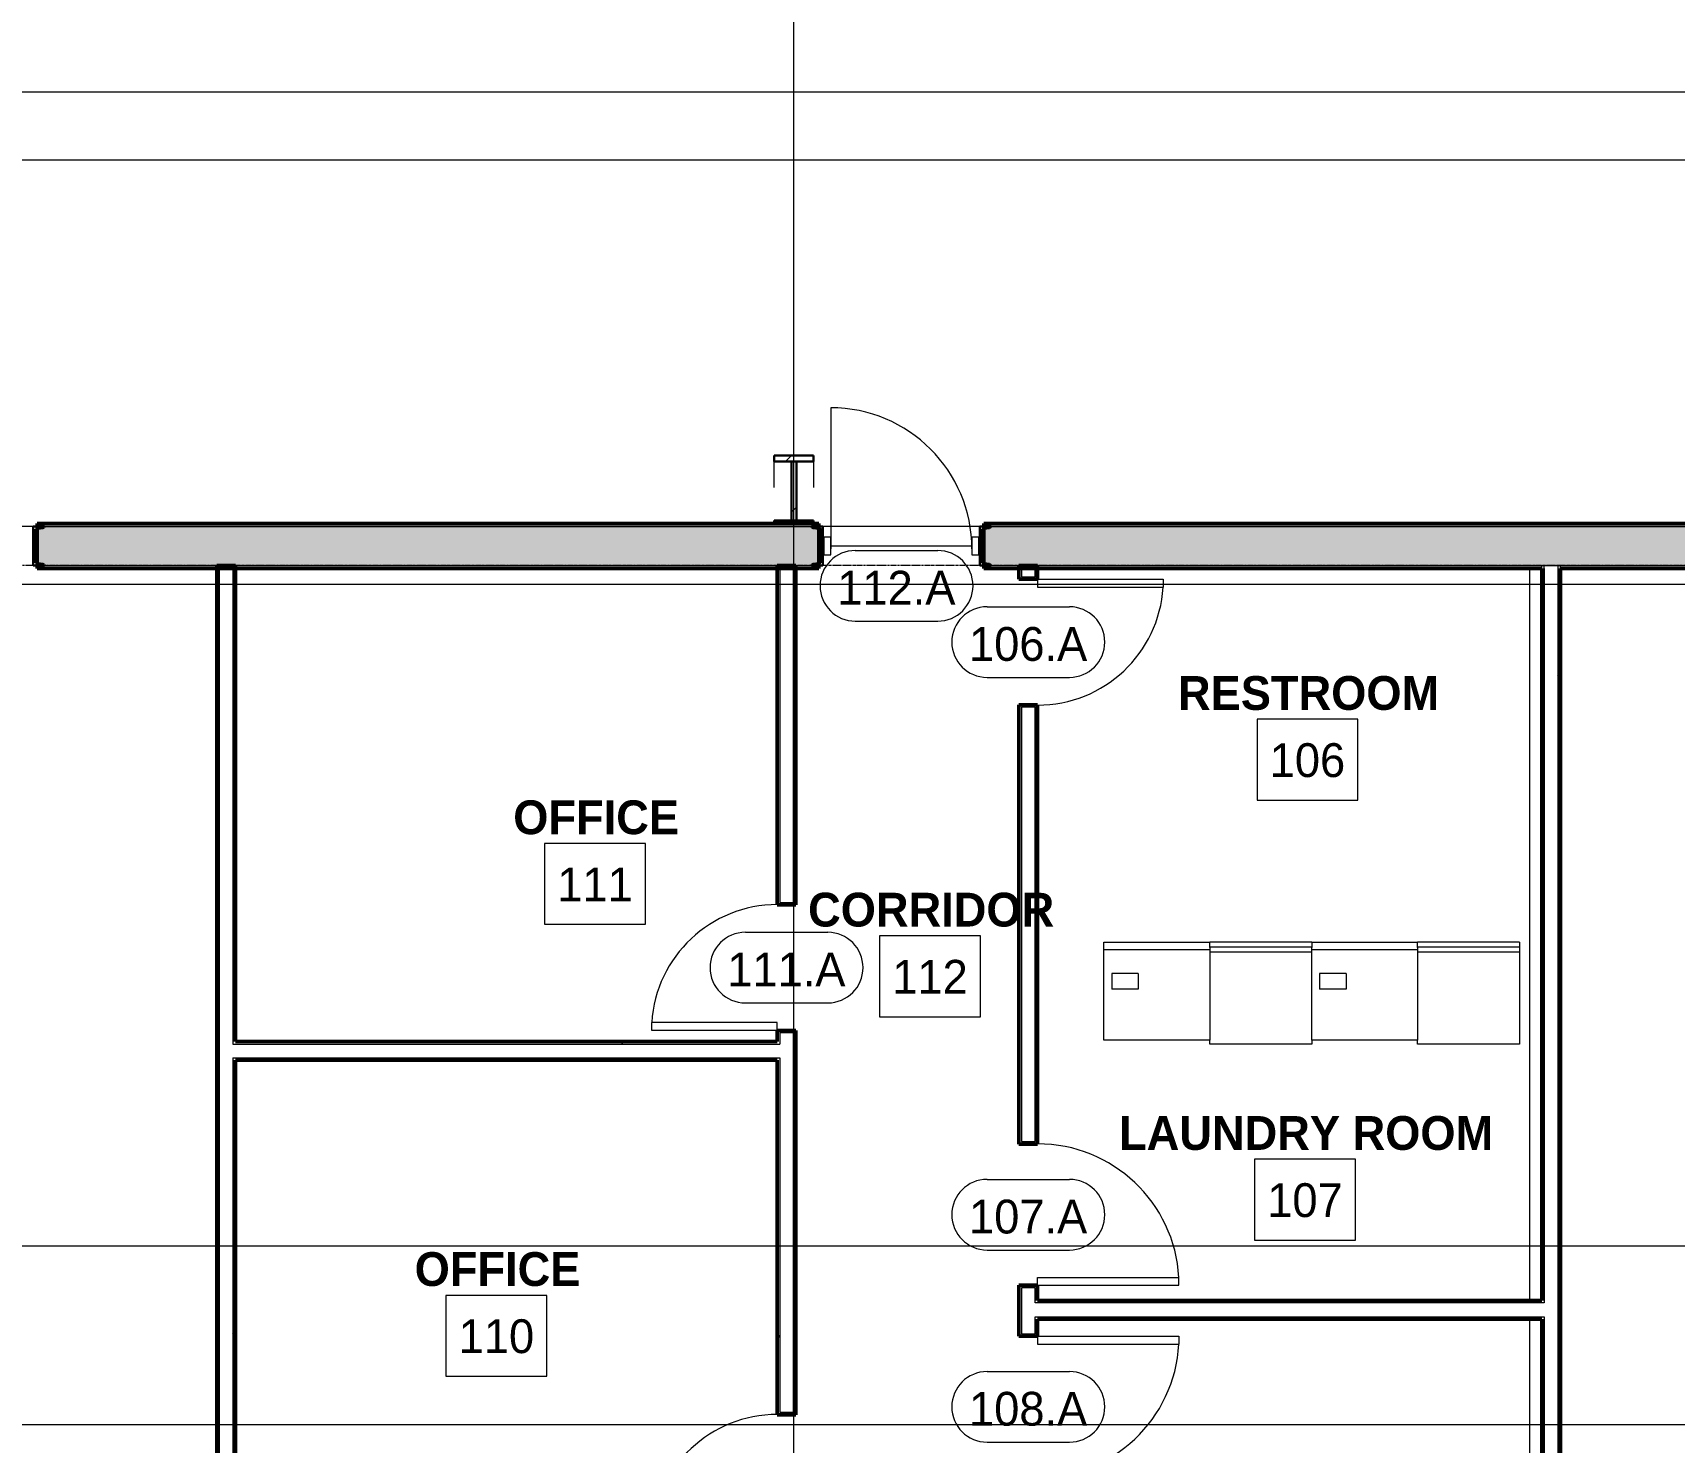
# Model space of a CAD drawing. Header units: inches. Extents: x 15537 to 31673, y -30778 to -16067.
# Drawn here: x 24918.4 to 25336.8, y -22593.1 to -22233.7 of the extents above; entities that cross this region are included whole.
import ezdxf

# ---------------------------------------------------------------- set-up
doc = ezdxf.new("R2010")
doc.units = ezdxf.units.IN
doc.header["$MEASUREMENT"] = 0
doc.linetypes.add('Grid Line 1_2_', pattern=[0.875, 0.5, -0.125, 0.125, -0.125])
for name, color, linetype, lineweight in [('A-AREA', 32, 'Continuous', 9), ('A-AREA-IDEN', 2, 'Continuous', 9), ('A-DOOR', 31, 'Continuous', 13), ('A-DOOR-IDEN', 31, 'Continuous', 9), ('A-FLOR', 192, 'Continuous', 13), ('A-GLAZ-CWMG', 51, 'Continuous', 9), ('A-WALL', 113, 'Continuous', 13), ('A-WALL-PATT', 111, 'Continuous', 50), ('G-ANNO-SYMB', 111, 'Continuous', 9), ('I-WALL', 2, 'Continuous', 13), ('P-SANR-FIXT', 6, 'Continuous', 9), ('Q-SPCQ', 91, 'Continuous', 9), ('S-BEAM', 12, 'Continuous', 9), ('S-COLS', 52, 'Continuous', 9), ('S-GRID', 1, 'Continuous', 9)]:
    doc.layers.add(name, color=color, linetype=linetype, lineweight=lineweight)
doc.styles.add('Century Gothic', font='GOTHIC.TTF', dxfattribs={"height": 8.622671})
doc.styles.add('Century Gothic_B', font='GOTHICB.TTF', dxfattribs={"height": 8.616719})
pattern_1 = [(0, (0, 0), (30.72, 7.68), [1.267, -21.773, 1.267, -21.773, -122.88]), (0, (0, 0), (30.72, 7.68), [-46.08, 1.267, -44.813, 1.267, -21.773, -53.76]), (0, (0, 0), (30.72, 7.68), [-115.2, 1.267, -14.093, 1.267, -37.133]), (120, (11.52, 3.84), (-22.0110751, 22.7643004), [1.267, -21.773, 1.267, -21.773, -122.88]), (120, (11.52, 3.84), (-22.0110751, 22.7643004), [-46.08, 1.267, -44.813, 1.267, -21.773, -53.76]), (120, (11.52, 3.84), (-22.0110751, 22.7643004), [-115.2, 1.267, -14.093, 1.267, -37.133]), (240, (15.36, 19.2), (-8.7089249, -30.4443004), [1.267, -21.773, 1.267, -21.773, -122.88]), (240, (15.36, 19.2), (-8.7089249, -30.4443004), [-46.08, 1.267, -44.813, 1.267, -21.773, -53.76]), (240, (15.36, 19.2), (-8.7089249, -30.4443004), [-115.2, 1.267, -14.093, 1.267, -37.133])]
pattern_2 = [(225, (25112.39, -22360.053), (9.503515, -9.503515), []), (225, (25112.39, -22374.453), (9.503515, -9.503515), [])]
pattern_3 = [(45, (0, 0), (-9.503515, 9.503515), []), (45, (0, 14.4), (-9.503515, 9.503515), [])]

# ---------------------------------------------------------------- blocks, each defined once
blk = doc.blocks.new('Single-Flush - 32_ x 84_-460923-First Floor Plan - Enlarged')
at = {"layer": 'A-DOOR', "lineweight": 20}
for p, q in [((14, -2.37), (14, -34.38)), ((16, -2.37), (14, -2.37)), ((16, -2.37), (16, -34.38)), ((16, -34.38), (14, -34.38))]:
    blk.add_line(p, q, dxfattribs=at)
at = {"layer": 'A-DOOR', "lineweight": 9}
blk.add_arc((16, -2.37), 32.07, 180, 266.4241, dxfattribs=at)
blk = doc.blocks.new('Single-Flush - 36_ x 84_-1318898-First Floor Plan - Enlarged')
at = {"layer": 'A-DOOR', "lineweight": 20}
for p, q in [((16, 2.37), (16, 38.39)), ((18, 38.39), (16, 38.39)), ((18, 2.37), (18, 38.39)), ((18, 2.37), (16, 2.37))]:
    blk.add_line(p, q, dxfattribs=at)
at = {"layer": 'A-DOOR', "lineweight": 9}
blk.add_arc((18, 2.37), 36.07, 93.1789, 180, dxfattribs=at)
blk = doc.blocks.new('Single-Flush - 36_ x 84_-1318909-First Floor Plan - Enlarged')
at = {"layer": 'A-DOOR', "lineweight": 20}
for p, q in [((16, -2.37), (16, -38.39)), ((18, -2.37), (16, -2.37)), ((18, -2.37), (18, -38.39)), ((18, -38.39), (16, -38.39))]:
    blk.add_line(p, q, dxfattribs=at)
at = {"layer": 'A-DOOR', "lineweight": 9}
blk.add_arc((18, -2.37), 36.07, 180, 266.8211, dxfattribs=at)
blk = doc.blocks.new('Washing Machine - 26_x26_ - Private-670433-First Floor Plan - Enlarged')
at = {"layer": 'P-SANR-FIXT'}
for p, q in [((0, 13), (1.31, 13)), ((0, 13), (0, -13)), ((1.31, 13), (2.59, 13)), ((1.31, 13), (1.31, -13)), ((2.59, 13), (26, 13)), ((2.59, 13), (2.59, -13)), ((26, 13), (26, -13)), ((1.31, -13), (0, -13)), ((1.41, -13), (1.31, -13)), ((26, -13), (25, -13))]:
    blk.add_line(p, q, dxfattribs=at)
blk = doc.blocks.new('Dryer - 27_ x 25_ x 35_-670434-First Floor Plan - Enlarged')
at = {"layer": 'Q-SPCQ'}
for p, q in [((1.42, 0.11), (28.42, 0.11)), ((1.42, -23.48), (1.42, 0.11)), ((28.42, 0.11), (28.42, -23.48)), ((19.67, -12.89), (26.42, -12.89)), ((19.67, -16.89), (19.67, -12.89)), ((26.42, -16.89), (26.42, -12.89)), ((19.67, -16.89), (26.42, -16.89)), ((1.42, -22.89), (28.42, -22.89)), ((28.42, -24.89), (1.42, -24.89))]:
    blk.add_line(p, q, dxfattribs=at)
blk = doc.blocks.new('Washing Machine - 26_x26_ - Private-V9-First Floor Plan - Enlarged')
at = {"layer": 'P-SANR-FIXT'}
for p, q in [((0, 13), (1.31, 13)), ((0, 13), (0, -13)), ((1.31, 13), (1.41, 13)), ((1.31, 13), (1.31, -13)), ((2.59, 13), (2.59, -13)), ((25, 13), (26, 13)), ((26, 13), (26, -13)), ((1.31, -13), (0, -13)), ((1.41, -13), (1.31, -13)), ((26, -13), (25, -13))]:
    blk.add_line(p, q, dxfattribs=at)
blk = doc.blocks.new('Dryer - 27_ x 25_ x 35_-V10-First Floor Plan - Enlarged')
at = {"layer": 'Q-SPCQ'}
for p, q in [((1.42, 0.11), (28.42, 0.11)), ((1.42, -23.48), (1.42, 0.11)), ((28.42, 0.11), (28.42, -24.89)), ((19.67, -12.89), (26.42, -12.89)), ((19.67, -16.89), (19.67, -12.89)), ((26.42, -16.89), (26.42, -12.89)), ((19.67, -16.89), (26.42, -16.89)), ((1.42, -22.89), (28.42, -22.89)), ((28.42, -24.89), (1.42, -24.89))]:
    blk.add_line(p, q, dxfattribs=at)
blk = doc.blocks.new('columns and girder2 - one-V24-First Floor Plan - Enlarged')
at = {"layer": 'S-BEAM'}
h = blk.add_hatch(dxfattribs=at)
h.set_pattern_fill('FP_28', color=256, style=0, pattern_type=2)
h.set_pattern_definition(pattern_2)
h.paths.add_polyline_path([(0, -1.25), (-5, -1.25), (-5, -2), (5, -2), (5, -1.25)], flags=0)
h.paths.add_polyline_path([(5, -17.03), (-5, -17.03), (-5, -18.55), (5, -18.55)], flags=0)
h.paths.add_polyline_path([(-5, -1204.89), (-5, -1206.4), (5, -1206.4), (5, -1204.89)], flags=0)
h.paths.add_polyline_path([(-5, -1224.25), (-5, -1225), (5, -1225), (5, -1224.25)], flags=0)
h = blk.add_hatch(dxfattribs=at)
h.set_pattern_fill('FP_28', color=256, style=0, pattern_type=2)
h.set_pattern_definition(pattern_2)
h.paths.add_polyline_path([(0.62, -2), (-0.63, -2), (-0.63, -17.03), (0.62, -17.03)], flags=0)
h.paths.add_polyline_path([(0.62, -1206.4), (-0.63, -1206.4), (-0.63, -1224.25), (0.62, -1224.25)], flags=0)
at = {"layer": 'S-BEAM', "lineweight": 30}
for p, q in [((-5, -1.24), (-5, -2)), ((-5, -2), (5, -2)), ((0.62, -2), (-0.63, -2)), ((-0.63, -2), (-0.63, -17.03)), ((0.62, -17.03), (0.62, -2)), ((5, -2), (5, -1.25)), ((5, -17.03), (-5, -17.03)), ((-5, -17.03), (-5, -18.55)), ((-5, -18.55), (5, -18.55)), ((-0.63, -17.03), (0.62, -17.03)), ((5, -18.55), (5, -17.03))]:
    blk.add_line(p, q, dxfattribs=at)
at = {"layer": 'S-BEAM'}
for p, q in [((-5, -17.03), (-5, -10.42)), ((5, -10.42), (5, -17.03))]:
    blk.add_line(p, q, dxfattribs=at)
blk = doc.blocks.new('Door_Single_Storefront - one-1371408-First Floor Plan - Enlarged')
at = {"layer": 'A-DOOR'}
blk.add_line((-18, 36), (-18, 0), dxfattribs=at)
blk.add_arc((-18, 0), 36, 360, 90, dxfattribs=at)
blk = doc.blocks.new('Rectangular Mullion - Interior 1_75_ x 4_5_-1317096-First Floor Plan - Enlarged')
at = {"layer": 'A-GLAZ-CWMG', "lineweight": 20}
for p, q in [((-1.75, 1.5), (0, 1.5)), ((-1.75, -3), (-1.75, 1.5)), ((0, 1.5), (0, -3)), ((0, -3), (-1.75, -3))]:
    blk.add_line(p, q, dxfattribs=at)
blk = doc.blocks.new('Rectangular Mullion - Interior 1_75_ x 4_5_-1317097-First Floor Plan - Enlarged')
at = {"layer": 'A-GLAZ-CWMG', "lineweight": 20}
for p, q in [((0, 1.5), (-1.75, 1.5)), ((-1.75, 1.5), (-1.75, -3)), ((0, -3), (0, 1.5)), ((-1.75, -3), (0, -3))]:
    blk.add_line(p, q, dxfattribs=at)
blk = doc.blocks.new('Door Tag - Door Tag-4658-First Floor Plan - Enlarged')
at = {"layer": 'A-DOOR-IDEN', "color": 153}
for p, q in [((-0.109375, 0.09375), (0.109375, 0.09375)), ((-0.109375, -0.09375), (0.109375, -0.09375))]:
    blk.add_line(p, q, dxfattribs=at)
for centre, start, end in [((-0.109375, 0), 90, 270), ((0.109375, 0), 270, 90)]:
    blk.add_arc(centre, 0.09375, start, end, dxfattribs=at)

msp = doc.modelspace()

# ---------------------------------------------------------------- hatches: boundary and pattern name
at = {"layer": 'A-WALL-PATT', "lineweight": 9}
h = msp.add_hatch(dxfattribs=at)
h.set_pattern_fill('FP_14', color=256, style=0, pattern_type=2)
h.set_pattern_definition([(161.57, (0.48, 0.48), (-3.839953776, -1.544e-05), [0, -27.322, 3.034, 0]), (18.43, (-0.48, 0.48), (-3.839953776, 1.544e-05), [0, -27.322, 3.034, 0]), (108.43, (0.48, 0.48), (1.919622, -9.60052459), [9.106, -21.25]), (71.57, (-0.48, 0.48), (1.919622, 9.60052459), [9.106, -21.25])])
h.paths.add_polyline_path([(25739.51523, -22369.55281), (25739.51523, -22359.55281), (25562.76523, -22359.55281), (25562.76523, -22369.55281), (25610.65004, -22369.55281)], flags=0)
h.paths.add_polyline_path([(25482.26523, -22369.55281), (25482.26523, -22359.55281), (25160.76523, -22359.55281), (25160.76523, -22369.55281), (25307.76523, -22369.55281)], flags=0)
h.paths.add_polyline_path([(25118.76523, -22369.55281), (25118.76523, -22359.55281), (24919.51523, -22359.55281), (24919.51523, -22369.55281), (24927.20856, -22369.55281)], flags=0)
h.paths.add_polyline_path([(24842.89023, -22369.55281), (24842.89023, -22359.55281), (24630.01523, -22359.55281), (24630.01523, -22369.55281), (24756.34706, -22369.55281)], flags=0)
h.paths.add_polyline_path([(22799.39023, -22369.55281), (22799.39023, -22359.55281), (22781.38923, -22359.55281), (22781.38923, -22369.55281)], flags=0)
h = msp.add_hatch(dxfattribs=at)
h.set_pattern_fill('FP_13', color=256, style=0, pattern_type=2)
h.set_pattern_definition(pattern_1)
h.paths.add_polyline_path([(24965.26523, -22787.30281), (24965.89023, -22787.30281), (24965.89023, -22370.17781), (24969.39023, -22370.17781), (24969.39023, -22369.55281), (24965.26523, -22369.55281), (24965.26523, -22786.55281)], flags=0)
h = msp.add_hatch(dxfattribs=at)
h.set_pattern_fill('FP_13', color=256, style=0, pattern_type=2)
h.set_pattern_definition(pattern_1)
h.paths.add_polyline_path([(24970.01523, -22787.30281), (24970.01523, -22627.05281), (24969.39023, -22627.05281), (24969.39023, -22787.30281)], flags=0)
h.paths.add_polyline_path([(24969.39023, -22623.55281), (24970.01523, -22623.55281), (24970.01523, -22495.05281), (24969.39023, -22495.05281)], flags=0)
h.paths.add_polyline_path([(24970.01523, -22491.55281), (24970.01523, -22369.55281), (24969.39023, -22369.55281), (24969.39023, -22491.55281)], flags=0)
h = msp.add_hatch(dxfattribs=at)
h.set_pattern_fill('FP_13', color=256, style=0, pattern_type=2)
h.set_pattern_definition(pattern_1)
h.paths.add_polyline_path([(25108.14023, -22622.92781), (25108.76523, -22622.92781), (25108.76523, -22618.67781), (25110.51523, -22618.67781), (25110.51523, -22618.05281), (25108.14023, -22618.05281)], flags=0)
h.paths.add_polyline_path([(25110.51523, -22586.05281), (25110.51523, -22585.42781), (25108.76523, -22585.42781), (25108.76523, -22495.05281), (25108.14023, -22495.05281), (25108.14023, -22586.05281)], flags=0)
h.paths.add_polyline_path([(25108.14023, -22491.55281), (25108.76523, -22491.55281), (25108.76523, -22488.67781), (25110.51523, -22488.67781), (25110.51523, -22488.05281), (25108.14023, -22488.05281), (25108.14023, -22490.92781)], flags=0)
h.paths.add_polyline_path([(25108.14023, -22456.05281), (25110.51523, -22456.05281), (25110.51523, -22455.42781), (25108.76523, -22455.42781), (25108.76523, -22369.55281), (25108.14023, -22369.55281), (25108.14023, -22383.2973)], flags=0)
h = msp.add_hatch(dxfattribs=at)
h.set_pattern_fill('FP_13', color=256, style=0, pattern_type=2)
h.set_pattern_definition(pattern_1)
h.paths.add_polyline_path([(25112.89023, -22622.92781), (25112.89023, -22618.05281), (25110.51523, -22618.05281), (25110.51523, -22618.67781), (25112.26523, -22618.67781), (25112.26523, -22622.92781)], flags=0)
h.paths.add_polyline_path([(25112.89023, -22586.05281), (25112.89023, -22488.05281), (25110.51523, -22488.05281), (25110.51523, -22488.67781), (25112.26523, -22488.67781), (25112.26523, -22585.42781), (25110.51523, -22585.42781), (25110.51523, -22586.05281)], flags=0)
h.paths.add_polyline_path([(25110.51523, -22456.05281), (25112.89023, -22456.05281), (25112.89023, -22369.55281), (25108.76523, -22369.55281), (25108.76523, -22370.17781), (25112.26523, -22370.17781), (25112.26523, -22455.42781), (25110.51523, -22455.42781)], flags=0)
h = msp.add_hatch(dxfattribs=at)
h.set_pattern_fill('FP_13', color=256, style=0, pattern_type=2)
h.set_pattern_definition(pattern_1)
h.paths.add_polyline_path([(25169.76523, -22787.30281), (25170.39023, -22787.30281), (25170.39023, -22627.05281), (25169.76523, -22627.05281), (25169.76523, -22786.55281)], flags=0)
h.paths.add_polyline_path([(25169.76523, -22623.55281), (25170.39023, -22623.55281), (25170.39023, -22602.67781), (25172.14023, -22602.67781), (25172.14023, -22602.05281), (25169.76523, -22602.05281), (25169.76523, -22622.92781)], flags=0)
h.paths.add_polyline_path([(25172.14023, -22566.05281), (25172.14023, -22565.42781), (25170.39023, -22565.42781), (25170.39023, -22553.67781), (25172.14023, -22553.67781), (25172.14023, -22553.05281), (25169.76523, -22553.05281), (25169.76523, -22566.05281)], flags=0)
h.paths.add_polyline_path([(25172.14023, -22517.05281), (25172.14023, -22516.42781), (25170.39023, -22516.42781), (25170.39023, -22405.67781), (25172.14023, -22405.67781), (25172.14023, -22405.05281), (25169.76523, -22405.05281), (25169.76523, -22517.05281)], flags=0)
h.paths.add_polyline_path([(25172.14023, -22373.05281), (25172.14023, -22372.42781), (25170.39023, -22372.42781), (25170.39023, -22369.55281), (25169.76523, -22369.55281), (25169.76523, -22373.05281)], flags=0)
h = msp.add_hatch(dxfattribs=at)
h.set_pattern_fill('FP_13', color=256, style=0, pattern_type=2)
h.set_pattern_definition(pattern_1)
h.paths.add_polyline_path([(25173.89023, -22787.30281), (25174.51523, -22787.30281), (25174.51523, -22602.05281), (25172.14023, -22602.05281), (25172.14023, -22602.67781), (25173.89023, -22602.67781), (25173.89023, -22786.55281)], flags=0)
h.paths.add_polyline_path([(25174.51523, -22566.05281), (25174.51523, -22561.05281), (25173.89023, -22561.05281), (25173.89023, -22565.42781), (25172.14023, -22565.42781), (25172.14023, -22566.05281)], flags=0)
h.paths.add_polyline_path([(25173.89023, -22557.55281), (25174.51523, -22557.55281), (25174.51523, -22553.05281), (25172.14023, -22553.05281), (25172.14023, -22553.67781), (25173.89023, -22553.67781)], flags=0)
h.paths.add_polyline_path([(25174.51523, -22517.05281), (25174.51523, -22405.05281), (25172.14023, -22405.05281), (25172.14023, -22405.67781), (25173.89023, -22405.67781), (25173.89023, -22516.42781), (25172.14023, -22516.42781), (25172.14023, -22517.05281)], flags=0)
h.paths.add_polyline_path([(25172.14023, -22373.05281), (25174.51523, -22373.05281), (25174.51523, -22369.55281), (25170.39023, -22369.55281), (25170.39023, -22370.17781), (25173.89023, -22370.17781), (25173.89023, -22372.42781), (25172.14023, -22372.42781)], flags=0)
h = msp.add_hatch(dxfattribs=at)
h.set_pattern_fill('FP_13', color=256, style=0, pattern_type=2)
h.set_pattern_definition(pattern_1)
h.paths.add_polyline_path([(25303.01523, -22787.30281), (25303.64023, -22787.30281), (25303.64023, -22561.05281), (25303.01523, -22561.05281), (25303.01523, -22786.55281)], flags=0)
h.paths.add_polyline_path([(25303.01523, -22557.55281), (25303.64023, -22557.55281), (25303.64023, -22369.55281), (25303.01523, -22369.55281), (25303.01523, -22556.92781)], flags=0)
h = msp.add_hatch(dxfattribs=at)
h.set_pattern_fill('FP_13', color=256, style=0, pattern_type=2)
h.set_pattern_definition(pattern_1)
h.paths.add_polyline_path([(25307.76523, -22787.30281), (25307.76523, -22369.55281), (25307.14023, -22369.55281), (25307.14023, -22787.30281)], flags=0)
h = msp.add_hatch(dxfattribs=at)
h.set_pattern_fill('FP_13', color=256, style=0, pattern_type=2)
h.set_pattern_definition(pattern_1)
h.paths.add_polyline_path([(25108.14023, -22491.55281), (25108.14023, -22490.92781), (24970.01523, -22490.92781), (24970.01523, -22491.55281)], flags=0)
h = msp.add_hatch(dxfattribs=at)
h.set_pattern_fill('FP_13', color=256, style=0, pattern_type=2)
h.set_pattern_definition(pattern_1)
h.paths.add_polyline_path([(25303.01523, -22557.55281), (25303.01523, -22556.92781), (25174.51523, -22556.92781), (25174.51523, -22557.55281), (25268.9293, -22557.55281)], flags=0)
h = msp.add_hatch(dxfattribs=at)
h.set_pattern_fill('FP_13', color=256, style=0, pattern_type=2)
h.set_pattern_definition(pattern_1)
h.paths.add_polyline_path([(25174.51523, -22561.67781), (25303.01523, -22561.67781), (25303.01523, -22561.05281), (25174.51523, -22561.05281)], flags=0)
at = {"layer": 'S-COLS'}
h = msp.add_hatch(dxfattribs=at)
h.set_pattern_fill('FP_11', color=256, style=0, pattern_type=2)
h.set_pattern_definition(pattern_3)
h.paths.add_polyline_path([(24921.40523, -22369.55281), (24921.27752, -22369.24451), (24920.96923, -22369.11681), (24919.04123, -22368.81145), (24919.04123, -22360.29418), (24920.96923, -22359.98881), (24921.27752, -22359.86111), (24921.40523, -22359.55281), (24918.51523, -22359.55281), (24918.51523, -22369.55281)], flags=0)
h = msp.add_hatch(dxfattribs=at)
h.set_pattern_fill('FP_11', color=256, style=0, pattern_type=2)
h.set_pattern_definition(pattern_3)
h.paths.add_polyline_path([(25119.76523, -22369.55281), (25119.76523, -22359.55281), (25116.87523, -22359.55281), (25117.00293, -22359.86111), (25117.31123, -22359.98881), (25119.23923, -22360.29418), (25119.23923, -22368.81145), (25117.31123, -22369.11681), (25117.00293, -22369.24451), (25116.87523, -22369.55281)], flags=0)
h = msp.add_hatch(dxfattribs=at)
h.set_pattern_fill('FP_11', color=256, style=0, pattern_type=2)
h.set_pattern_definition(pattern_3)
h.paths.add_polyline_path([(25162.65523, -22369.55281), (25162.52752, -22369.24451), (25162.21923, -22369.11681), (25160.29123, -22368.81145), (25160.29123, -22360.29418), (25162.21923, -22359.98881), (25162.52752, -22359.86111), (25162.65523, -22359.55281), (25159.76523, -22359.55281), (25159.76523, -22369.55281)], flags=0)

# ---------------------------------------------------------------- linework, layer by layer
at = {"layer": 'A-AREA'}
for p, q in [((25118.76523, -22364.55281), (25119.23923, -22364.55281)), ((25119.76523, -22364.55281), (25120.01523, -22364.55281)), ((25121.76523, -22364.55281), (25157.76523, -22364.55281)), ((25159.51523, -22364.55281), (25159.76523, -22364.55281)), ((25160.29123, -22364.55281), (25160.76523, -22364.55281)), ((25299.89023, -22370.30281), (25299.89023, -22556.92781)), ((25299.89023, -22561.67781), (25299.89023, -22786.55281))]:
    msp.add_line(p, q, dxfattribs=at)
at = {"layer": 'A-AREA-IDEN', "flags": 128}
for points in [[(25230.4433, -22408.746), (25230.4433, -22429.31743), (25256.1533, -22429.31743), (25256.1533, -22408.746)], [(25048.83457, -22440.43888), (25048.83457, -22461.0103), (25074.54457, -22461.0103), (25074.54457, -22440.43888)], [(25134.23695, -22463.98891), (25134.23695, -22484.56034), (25159.94695, -22484.56034), (25159.94695, -22463.98891)], [(25229.8133, -22520.93474), (25229.8133, -22541.50616), (25255.5233, -22541.50616), (25255.5233, -22520.93474)], [(25023.70705, -22555.62761), (25023.70705, -22576.19903), (25049.41705, -22576.19903), (25049.41705, -22555.62761)]]:
    msp.add_lwpolyline(points, close=True, dxfattribs=at)
at = {"layer": 'A-FLOR'}
msp.add_line((24603.39023, -22266.05281), (26271.39023, -22266.05281), dxfattribs=at)
at = {"layer": 'A-WALL'}
for p, q in [((24919.51523, -22359.55281), (25118.76523, -22359.55281)), ((25160.76523, -22359.55281), (25482.26523, -22359.55281)), ((24919.51523, -22369.55281), (25118.76523, -22369.55281)), ((24969.39023, -22370.17781), (24965.89023, -22370.17781)), ((24965.89023, -22370.17781), (24965.89023, -22787.30281)), ((24969.39023, -22370.17781), (24969.39023, -22491.55281)), ((25112.26523, -22370.17781), (25108.76523, -22370.17781)), ((25108.76523, -22370.17781), (25108.76523, -22455.42781)), ((25112.26523, -22455.42781), (25112.26523, -22370.17781)), ((25160.76523, -22369.55281), (25482.26523, -22369.55281)), ((25170.39023, -22370.17781), (25173.89023, -22370.17781)), ((25170.39023, -22370.17781), (25170.39023, -22372.42781)), ((25173.89023, -22372.42781), (25173.89023, -22370.17781)), ((25303.01523, -22370.30281), (25303.01523, -22369.55281)), ((25303.64023, -22370.30281), (25303.64023, -22369.55281)), ((25303.64023, -22370.30281), (25303.64023, -22557.55281)), ((25307.14023, -22369.55281), (25307.14023, -22787.30281)), ((25307.76523, -22370.30281), (25307.76523, -22369.55281)), ((25170.39023, -22372.42781), (25173.89023, -22372.42781)), ((25170.39023, -22405.67781), (25170.39023, -22516.42781)), ((25173.89023, -22405.67781), (25170.39023, -22405.67781)), ((25173.89023, -22516.42781), (25173.89023, -22405.67781)), ((25108.76523, -22455.42781), (25112.26523, -22455.42781)), ((24969.39023, -22491.55281), (25108.76523, -22491.55281)), ((25108.76523, -22488.67781), (25108.76523, -22491.55281)), ((25112.26523, -22488.67781), (25108.76523, -22488.67781)), ((25112.26523, -22585.42781), (25112.26523, -22488.67781)), ((24969.39023, -22495.05281), (24969.39023, -22623.55281)), ((24969.39023, -22495.05281), (25108.76523, -22495.05281)), ((25108.76523, -22495.05281), (25108.76523, -22585.42781)), ((25170.39023, -22516.42781), (25173.89023, -22516.42781)), ((25170.39023, -22553.67781), (25170.39023, -22565.42781)), ((25173.89023, -22553.67781), (25170.39023, -22553.67781)), ((25173.89023, -22557.55281), (25173.89023, -22553.67781)), ((25303.64023, -22557.55281), (25173.89023, -22557.55281)), ((25173.89023, -22565.42781), (25173.89023, -22561.05281)), ((25173.89023, -22561.05281), (25303.64023, -22561.05281)), ((25303.64023, -22561.05281), (25303.64023, -22787.30281)), ((25170.39023, -22565.42781), (25173.89023, -22565.42781)), ((25108.76523, -22585.42781), (25112.26523, -22585.42781))]:
    msp.add_line(p, q, dxfattribs=at)
at = {"layer": 'G-ANNO-SYMB'}
for p, q in [((26314.63338, -22248.83309), (22003.89418, -22248.83309)), ((26313.52018, -22374.35697), (21997.29287, -22374.35697)), ((26309.88791, -22588.63029), (21993.6606, -22588.63029))]:
    msp.add_line(p, q, dxfattribs=at)
at = {"layer": 'I-WALL', "lineweight": 50}
for p, q in [((25118.76523, -22358.80281), (24919.51523, -22358.80281)), ((24919.51523, -22358.80281), (24919.51523, -22370.30281)), ((25118.76523, -22370.30281), (25118.76523, -22358.80281)), ((25482.26523, -22358.80281), (25160.76523, -22358.80281)), ((25160.76523, -22358.80281), (25160.76523, -22370.30281)), ((24919.51523, -22370.30281), (25118.76523, -22370.30281)), ((24970.01523, -22369.55281), (24965.26523, -22369.55281)), ((24965.26523, -22369.55281), (24965.26523, -22786.55281)), ((24970.01523, -22490.92781), (24970.01523, -22369.55281)), ((25112.89023, -22369.55281), (25108.14023, -22369.55281)), ((25108.14023, -22369.55281), (25108.14023, -22456.05281)), ((25112.89023, -22456.05281), (25112.89023, -22369.55281)), ((25160.76523, -22370.30281), (25303.01523, -22370.30281)), ((25174.51523, -22369.55281), (25169.76523, -22369.55281)), ((25169.76523, -22369.55281), (25169.76523, -22373.05281)), ((25174.51523, -22373.05281), (25174.51523, -22369.55281)), ((25303.01523, -22370.30281), (25303.01523, -22556.92781)), ((25307.76523, -22370.30281), (25482.26523, -22370.30281)), ((25307.76523, -22786.55281), (25307.76523, -22370.30281)), ((25169.76523, -22373.05281), (25174.51523, -22373.05281)), ((25174.51523, -22405.05281), (25169.76523, -22405.05281)), ((25169.76523, -22405.05281), (25169.76523, -22517.05281)), ((25174.51523, -22517.05281), (25174.51523, -22405.05281)), ((25108.14023, -22456.05281), (25112.89023, -22456.05281)), ((25112.89023, -22488.05281), (25108.14023, -22488.05281)), ((25108.14023, -22488.05281), (25108.14023, -22490.92781)), ((25112.89023, -22586.05281), (25112.89023, -22488.05281)), ((25108.14023, -22490.92781), (24970.01523, -22490.92781)), ((24970.01523, -22622.92781), (24970.01523, -22495.67781)), ((24970.01523, -22495.67781), (25108.14023, -22495.67781)), ((25108.14023, -22495.67781), (25108.14023, -22586.05281)), ((25169.76523, -22517.05281), (25174.51523, -22517.05281)), ((25174.51523, -22553.05281), (25169.76523, -22553.05281)), ((25169.76523, -22553.05281), (25169.76523, -22566.05281)), ((25174.51523, -22556.92781), (25174.51523, -22553.05281)), ((25303.01523, -22556.92781), (25174.51523, -22556.92781)), ((25174.51523, -22566.05281), (25174.51523, -22561.67781)), ((25174.51523, -22561.67781), (25303.01523, -22561.67781)), ((25303.01523, -22561.67781), (25303.01523, -22786.55281)), ((25169.76523, -22566.05281), (25174.51523, -22566.05281)), ((25108.14023, -22586.05281), (25112.89023, -22586.05281))]:
    msp.add_line(p, q, dxfattribs=at)
at = {"layer": 'S-COLS', "lineweight": 30}
for p, q in [((24921.40523, -22359.55281), (24918.51523, -22359.55281)), ((24918.51523, -22359.55281), (24918.51523, -22369.55281)), ((24919.04123, -22360.29418), (24920.96923, -22359.98881)), ((24919.04123, -22368.81145), (24919.04123, -22360.29418)), ((25119.76523, -22359.55281), (25116.87523, -22359.55281)), ((25117.31123, -22359.98881), (25119.23923, -22360.29418)), ((25119.23923, -22360.29418), (25119.23923, -22368.81145)), ((25119.76523, -22369.55281), (25119.76523, -22359.55281)), ((25162.65523, -22359.55281), (25159.76523, -22359.55281)), ((25159.76523, -22359.55281), (25159.76523, -22369.55281)), ((25160.29123, -22360.29418), (25162.21923, -22359.98881)), ((25160.29123, -22368.81145), (25160.29123, -22360.29418)), ((24918.51523, -22369.55281), (24921.40523, -22369.55281)), ((24920.96923, -22369.11681), (24919.04123, -22368.81145)), ((25116.87523, -22369.55281), (25119.76523, -22369.55281)), ((25119.23923, -22368.81145), (25117.31123, -22369.11681)), ((25159.76523, -22369.55281), (25162.65523, -22369.55281)), ((25162.21923, -22369.11681), (25160.29123, -22368.81145))]:
    msp.add_line(p, q, dxfattribs=at)
for centre, start, end in [((24920.96923, -22359.55281), 270, 0), ((25117.31123, -22359.55281), 180, 270), ((25162.21923, -22359.55281), 270, 0), ((24920.96923, -22369.55281), 0, 90), ((25117.31123, -22369.55281), 90, 180), ((25162.21923, -22369.55281), 0, 90)]:
    msp.add_arc(centre, 0.436, start, end, dxfattribs=at)
at = {"layer": 'S-GRID', "linetype": 'Grid Line 1_2_'}
for p, q in [((25112.39023, -23095.79981), (25112.39023, -20550.05281)), ((25112.39023, -23413.24119), (25112.39023, -20902.42781)), ((26719.06441, -22359.55281), (22653.5125, -22359.55281)), ((27097.46684, -22359.55281), (22737.5125, -22359.55281)), ((27049.46684, -22369.55281), (22737.5125, -22369.55281)), ((26427.34156, -22543.05281), (21471.35909, -22543.05281)), ((26719.06441, -22543.05281), (21790.20666, -22543.05281))]:
    msp.add_line(p, q, dxfattribs=at)

# ---------------------------------------------------------------- block references
at = {"layer": 'A-DOOR'}
msp.add_blockref('Door_Single_Storefront - one-1371408-First Floor Plan - Enlarged', (25139.76523, -22365.30281), dxfattribs=at)
for name, p, rotation in [('Single-Flush - 32_ x 84_-460923-First Floor Plan - Enlarged', (25172.14023, -22389.05281), 90), ('Single-Flush - 32_ x 84_-460923-First Floor Plan - Enlarged', (25110.51523, -22472.05281), 270), ('Single-Flush - 36_ x 84_-1318898-First Floor Plan - Enlarged', (25172.14023, -22535.05281), 270), ('Single-Flush - 36_ x 84_-1318909-First Floor Plan - Enlarged', (25172.14023, -22584.05281), 90), ('Single-Flush - 32_ x 84_-460923-First Floor Plan - Enlarged', (25110.51523, -22602.05281), 270)]:
    msp.add_blockref(name, p, dxfattribs=dict(at, rotation=rotation))
at = {"layer": 'A-DOOR-IDEN', "color": 153, "xscale": 95.99999999999994, "yscale": 95.99999999999994, "zscale": 95.99999999999994}
for p in [(25138.5472, -22374.70695), (25172.14023, -22389.05281), (25110.51523, -22472.05281), (25172.14023, -22535.05281), (25172.14023, -22584.05281)]:
    msp.add_blockref('Door Tag - Door Tag-4658-First Floor Plan - Enlarged', p, dxfattribs=at)
at = {"layer": 'A-GLAZ-CWMG', "rotation": 180}
msp.add_blockref('Rectangular Mullion - Interior 1_75_ x 4_5_-1317097-First Floor Plan - Enlarged', (25120.01523, -22365.30281), dxfattribs=at)
at = {"layer": 'A-GLAZ-CWMG', "extrusion": (0, 0, -1), "rotation": 180}
msp.add_blockref('Rectangular Mullion - Interior 1_75_ x 4_5_-1317096-First Floor Plan - Enlarged', (-25159.51523, -22365.30281), dxfattribs=at)
at = {"layer": 'P-SANR-FIXT', "rotation": 270}
for name, p in [('Washing Machine - 26_x26_ - Private-V9-First Floor Plan - Enlarged', (25231.39023, -22465.55281)), ('Washing Machine - 26_x26_ - Private-670433-First Floor Plan - Enlarged', (25284.39023, -22465.55281))]:
    msp.add_blockref(name, p, dxfattribs=at)
at = {"layer": 'Q-SPCQ', "rotation": 180}
for name, p in [('Dryer - 27_ x 25_ x 35_-V10-First Floor Plan - Enlarged', (25219.81099, -22490.44104)), ('Dryer - 27_ x 25_ x 35_-670434-First Floor Plan - Enlarged', (25272.81099, -22490.44104))]:
    msp.add_blockref(name, p, dxfattribs=at)
at = {"layer": 'S-BEAM', "rotation": 180}
msp.add_blockref('columns and girder2 - one-V24-First Floor Plan - Enlarged', (25112.39023, -22360.05281), dxfattribs=at)

# ---------------------------------------------------------------- texts
at = {"layer": 'A-AREA-IDEN', "attachment_point": 2}
for s, insert, char_height, width, line_spacing_factor, style in [('RESTROOM', (25243.58433, -22397.72213), 8.616719, 74.736, 0.984796, 'Century Gothic_B'), ('106', (25243.2983, -22414.83762), 8.622671, 23.652, 0.984117, 'Century Gothic'), ('OFFICE', (25061.9756, -22429.415), 8.616719, 48.6, 0.984796, 'Century Gothic_B'), ('111', (25061.68957, -22446.53049), 8.622671, 23.652, 0.984117, 'Century Gothic'), ('CORRIDOR', (25147.37798, -22452.96504), 8.616719, 74.412, 0.984796, 'Century Gothic_B'), ('112', (25147.09195, -22470.08053), 8.622671, 23.652, 0.984117, 'Century Gothic'), ('LAUNDRY ROOM', (25242.95433, -22509.91086), 8.6167192, 113.4, 0.984796, 'Century Gothic_B'), ('107', (25242.6683, -22527.02635), 8.622671, 23.652, 0.984117, 'Century Gothic'), ('OFFICE', (25036.84808, -22544.60373), 8.616719, 48.6, 0.984796, 'Century Gothic_B'), ('110', (25036.56205, -22561.71922), 8.622671, 23.652, 0.984117, 'Century Gothic')]:
    msp.add_mtext(s, dxfattribs=dict(at, insert=insert, char_height=char_height, width=width, line_spacing_factor=line_spacing_factor, style=style))
at = {"layer": 'A-DOOR-IDEN', "char_height": 8.622671, "width": 38.124, "attachment_point": 2, "line_spacing_factor": 0.984117, "style": 'Century Gothic'}
for s, insert in [('112.A', (25138.50588, -22370.87564)), ('106.A', (25172.0989, -22385.2215)), ('111.A', (25110.4739, -22468.2215)), ('107.A', (25172.0989, -22531.2215)), ('108.A', (25172.0989, -22580.2215))]:
    msp.add_mtext(s, dxfattribs=dict(at, insert=insert))

doc.saveas('drawing.dxf')
